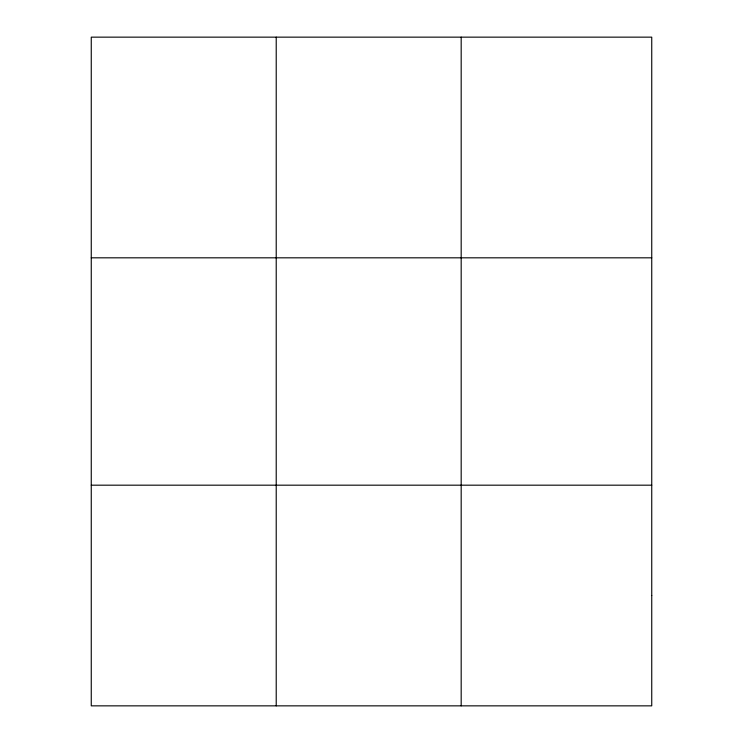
<?xml version="1.0" encoding="UTF-8"?>
<svg xmlns="http://www.w3.org/2000/svg" width="743" height="743" viewBox="0 0 743 743"><rect width="100%" height="100%" fill="white"/><g stroke="black" fill="none" stroke-linecap="round" stroke-linejoin="round"><path stroke-width="1.11" d="M276.22 37.15L276.22 705.85M461.18 37.15L461.18 705.85M91.259 257.821L651.741 257.821M91.259 485.179L651.741 485.179M651.741 595.514L651.741 705.85L91.259 705.85L91.259 37.15L651.741 37.15L651.741 595.514"/></g></svg>
